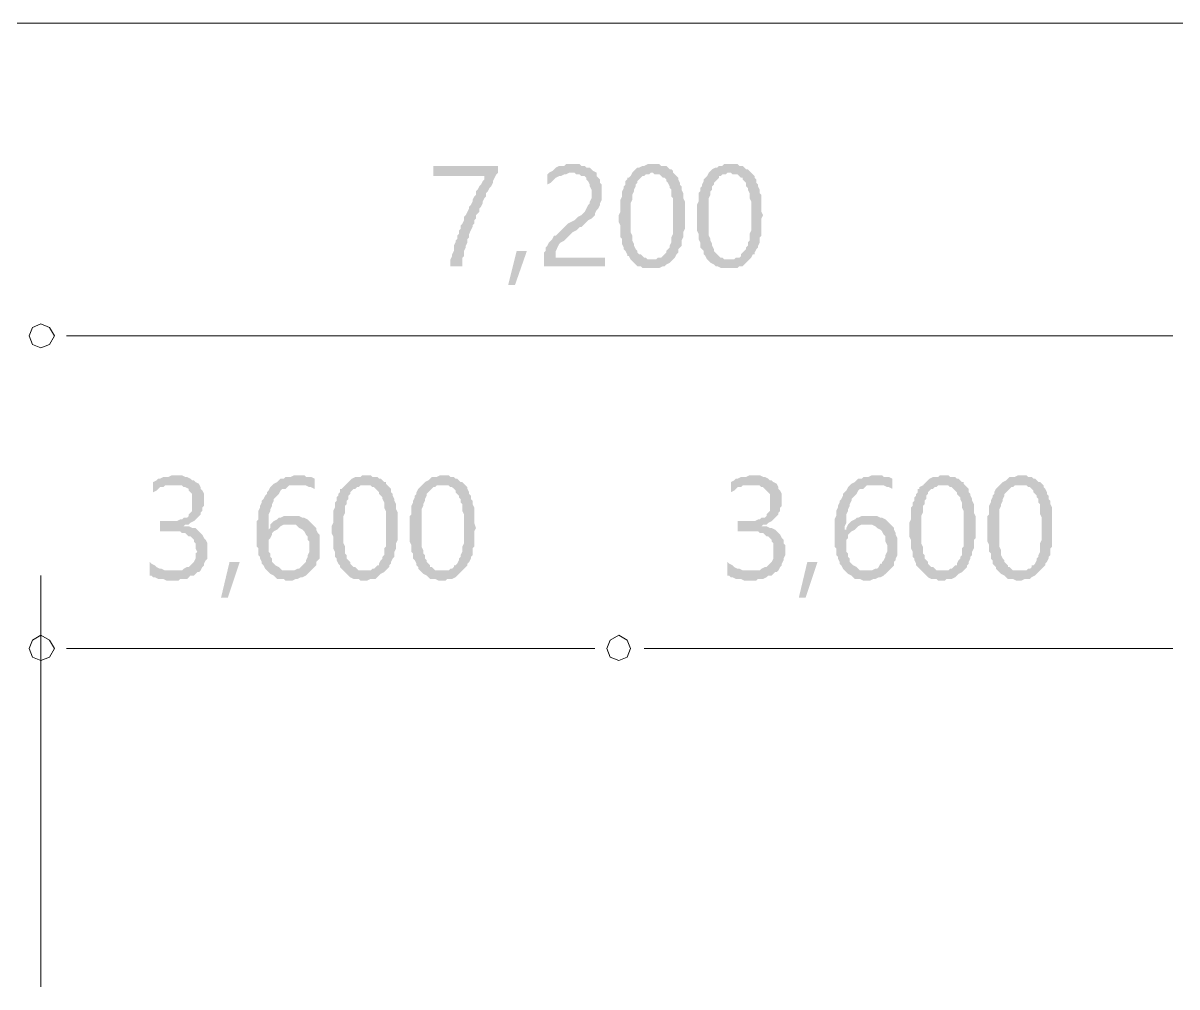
# Model space of a CAD drawing. Header units: millimetres. Extents: x -2246 to 101218, y 0 to 66109.
# Drawn here: x 25543 to 32735, y 54515 to 60521 of the extents above; entities that cross this region are included whole.
import ezdxf

# ---------------------------------------------------------------- set-up
doc = ezdxf.new("R2010")
doc.units = ezdxf.units.MM
doc.layers.add('PDF_솔리드 채우기', color=7, linetype='Continuous')
doc.layers.add('PDF_형상', color=7, linetype='Continuous')

msp = doc.modelspace()

# ---------------------------------------------------------------- hatches: boundary and pattern name
at = {"layer": 'PDF_솔리드 채우기', "transparency": 33554559}
for points in [[(28503.4, 59630.9), (28100.9, 59630.9), (28100.9, 59567.3), (28429.3, 59567.3), (28418.7, 59567.3), (28418.7, 59546.1), (28408.1, 59535.5), (28397.5, 59514.3), (28386.9, 59503.8), (28376.3, 59482.6), (28365.7, 59472), (28365.7, 59450.8), (28355.1, 59440.2), (28344.5, 59419), (28344.5, 59408.4), (28333.9, 59387.2), (28323.4, 59376.6), (28323.4, 59366.1), (28312.8, 59344.9), (28312.8, 59344.9), (28302.2, 59323.7), (28291.6, 59313.1), (28291.6, 59291.9), (28281, 59270.7), (28270.4, 59260.1), (28270.4, 59238.9), (28259.8, 59228.4), (28259.8, 59207.2), (28249.2, 59196.6), (28249.2, 59175.4), (28238.6, 59164.8), (28238.6, 59154.2), (28228, 59133), (28228, 59122.4), (28228, 59101.3), (28217.4, 59080.1), (28217.4, 59069.5), (28206.8, 59048.3), (28206.8, 59037.7), (28206.8, 59016.5), (28206.8, 59005.9), (28281, 59005.9), (28281, 59005.9), (28281, 59027.1), (28281, 59037.7), (28281, 59058.9), (28291.6, 59069.5), (28291.6, 59090.7), (28291.6, 59101.3), (28302.2, 59122.4), (28302.2, 59133), (28312.8, 59154.2), (28312.8, 59175.4), (28323.4, 59186), (28323.4, 59207.2), (28333.9, 59228.4), (28344.5, 59249.5), (28344.5, 59260.1), (28355.1, 59270.7), (28355.1, 59291.9), (28365.7, 59302.5), (28365.7, 59323.7), (28376.3, 59334.3), (28386.9, 59344.9), (28386.9, 59366.1), (28397.5, 59376.6), (28408.1, 59397.8), (28408.1, 59408.4), (28418.7, 59429.6), (28429.3, 59440.2), (28429.3, 59461.4), (28439.9, 59472), (28450.5, 59493.2), (28461.1, 59503.8), (28471.6, 59524.9), (28471.6, 59535.5), (28482.2, 59556.7), (28492.8, 59577.9), (28503.4, 59588.5)], [(28969.5, 59641.5), (28969.5, 59641.5), (28948.3, 59641.5), (28927.1, 59641.5), (28916.5, 59630.9), (28895.3, 59630.9), (28884.7, 59630.9), (28863.6, 59620.3), (28853, 59609.7), (28842.4, 59599.1), (28821.2, 59588.5), (28958.9, 59588.5), (28980.1, 59588.5), (28990.7, 59577.9), (29011.8, 59577.9), (29022.4, 59567.3), (29043.6, 59567.3), (29054.2, 59556.7), (29054.2, 59546.1), (29064.8, 59535.5), (29075.4, 59514.3), (29075.4, 59503.8), (29086, 59482.6), (29086, 59461.4), (29086, 59450.8), (29086, 59429.6), (29075.4, 59408.4), (29075.4, 59397.8), (29064.8, 59387.2), (29054.2, 59366.1), (29054.2, 59366.1), (29043.6, 59344.9), (29033, 59334.3), (29022.4, 59323.7), (29001.3, 59313.1), (28990.7, 59302.5), (28980.1, 59291.9), (28958.9, 59281.3), (28937.7, 59270.7), (28927.1, 59260.1), (28905.9, 59238.9), (28895.3, 59228.4), (28884.7, 59217.8), (28874.1, 59207.2), (28863.6, 59196.6), (28853, 59196.6), (28842.4, 59175.4), (28831.8, 59164.8), (28821.2, 59154.2), (28810.6, 59133), (28800, 59122.4), (28800, 59122.4), (28800, 59101.3), (28789.4, 59090.7), (28789.4, 59069.5), (28789.4, 59048.3), (28789.4, 59037.7), (28789.4, 59005.9), (29170.7, 59005.9), (29170.7, 59058.9), (28863.6, 59058.9), (28863.6, 59069.5), (28863.6, 59090.7), (28863.6, 59101.3), (28874.1, 59122.4), (28874.1, 59122.4), (28884.7, 59143.6), (28895.3, 59154.2), (28916.5, 59164.8), (28916.5, 59164.8), (28927.1, 59175.4), (28937.7, 59186), (28948.3, 59196.6), (28958.9, 59207.2), (28969.5, 59217.8), (28990.7, 59228.4), (29011.8, 59249.5), (29022.4, 59249.5), (29043.6, 59270.7), (29054.2, 59281.3), (29064.8, 59291.9), (29086, 59302.5), (29096.6, 59313.1), (29107.2, 59323.7), (29107.2, 59334.3), (29117.8, 59355.5), (29117.8, 59355.5), (29128.4, 59366.1), (29138.9, 59387.2), (29138.9, 59397.8), (29149.5, 59419), (29149.5, 59429.6), (29149.5, 59450.8), (29149.5, 59472), (29149.5, 59472), (29149.5, 59493.2), (29149.5, 59514.3), (29138.9, 59524.9), (29138.9, 59546.1), (29128.4, 59556.7), (29117.8, 59567.3), (29117.8, 59588.5), (29096.6, 59599.1), (29096.6, 59599.1), (29086, 59609.7), (29075.4, 59620.3), (29054.2, 59620.3), (29043.6, 59630.9), (29022.4, 59630.9), (29011.8, 59641.5), (28990.7, 59641.5)], [(29467.3, 59641.5), (29467.3, 59641.5), (29446.1, 59641.5), (29435.5, 59641.5), (29414.3, 59630.9), (29403.8, 59630.9), (29382.6, 59620.3), (29372, 59620.3), (29361.4, 59609.7), (29350.8, 59599.1), (29340.2, 59588.5), (29467.3, 59588.5), (29467.3, 59588.5), (29477.9, 59577.9), (29488.5, 59577.9), (29499.1, 59577.9), (29509.7, 59577.9), (29520.3, 59567.3), (29530.9, 59556.7), (29541.4, 59556.7), (29552, 59546.1), (29552, 59535.5), (29562.6, 59524.9), (29573.2, 59503.8), (29573.2, 59493.2), (29583.8, 59482.6), (29583.8, 59461.4), (29583.8, 59440.2), (29594.4, 59429.6), (29594.4, 59408.4), (29594.4, 59387.2), (29594.4, 59355.5), (29594.4, 59334.3), (29594.4, 59313.1), (29594.4, 59291.9), (29594.4, 59270.7), (29594.4, 59249.5), (29594.4, 59228.4), (29594.4, 59207.2), (29583.8, 59186), (29583.8, 59164.8), (29583.8, 59154.2), (29573.2, 59133), (29573.2, 59122.4), (29562.6, 59111.8), (29552, 59101.3), (29552, 59090.7), (29541.4, 59080.1), (29530.9, 59069.5), (29520.3, 59058.9), (29509.7, 59058.9), (29499.1, 59058.9), (29488.5, 59048.3), (29477.9, 59048.3), (29467.3, 59048.3), (29594.4, 59048.3), (29605, 59058.9), (29615.6, 59080.1), (29615.6, 59080.1), (29626.2, 59090.7), (29626.2, 59111.8), (29636.8, 59122.4), (29647.4, 59133), (29647.4, 59154.2), (29647.4, 59164.8), (29658, 59186), (29658, 59196.6), (29658, 59217.8), (29668.6, 59238.9), (29668.6, 59260.1), (29668.6, 59281.3), (29668.6, 59302.5), (29668.6, 59323.7), (29668.6, 59323.7), (29668.6, 59344.9), (29668.6, 59366.1), (29668.6, 59387.2), (29668.6, 59408.4), (29658, 59429.6), (29658, 59450.8), (29658, 59461.4), (29647.4, 59482.6), (29647.4, 59503.8), (29636.8, 59514.3), (29636.8, 59524.9), (29626.2, 59546.1), (29626.2, 59556.7), (29615.6, 59567.3), (29605, 59577.9), (29594.4, 59588.5), (29594.4, 59599.1), (29583.8, 59609.7), (29573.2, 59609.7), (29562.6, 59620.3), (29552, 59630.9), (29541.4, 59630.9), (29520.3, 59630.9), (29509.7, 59641.5), (29499.1, 59641.5), (29488.5, 59641.5)], [(29954.5, 59641.5), (29954.5, 59641.5), (29933.4, 59641.5), (29912.2, 59641.5), (29901.6, 59630.9), (29880.4, 59630.9), (29869.8, 59620.3), (29859.2, 59620.3), (29838, 59609.7), (29827.4, 59599.1), (29816.8, 59588.5), (29954.5, 59588.5), (29954.5, 59588.5), (29965.1, 59577.9), (29975.7, 59577.9), (29986.3, 59577.9), (29996.9, 59577.9), (30007.5, 59567.3), (30018.1, 59556.7), (30028.7, 59556.7), (30028.7, 59546.1), (30039.3, 59535.5), (30049.9, 59524.9), (30049.9, 59503.8), (30060.5, 59493.2), (30060.5, 59482.6), (30071.1, 59461.4), (30071.1, 59440.2), (30071.1, 59429.6), (30081.6, 59408.4), (30081.6, 59387.2), (30081.6, 59355.5), (30081.6, 59334.3), (30081.6, 59313.1), (30081.6, 59291.9), (30081.6, 59270.7), (30081.6, 59249.5), (30081.6, 59228.4), (30071.1, 59207.2), (30071.1, 59186), (30071.1, 59164.8), (30060.5, 59154.2), (30060.5, 59133), (30049.9, 59122.4), (30049.9, 59111.8), (30039.3, 59101.3), (30028.7, 59090.7), (30018.1, 59080.1), (30018.1, 59069.5), (30007.5, 59058.9), (29996.9, 59058.9), (29986.3, 59058.9), (29975.7, 59048.3), (29965.1, 59048.3), (29943.9, 59048.3), (30071.1, 59048.3), (30081.6, 59058.9), (30092.2, 59080.1), (30102.8, 59080.1), (30102.8, 59090.7), (30113.4, 59111.8), (30124, 59122.4), (30124, 59133), (30134.6, 59154.2), (30134.6, 59164.8), (30134.6, 59186), (30145.2, 59196.6), (30145.2, 59217.8), (30145.2, 59238.9), (30145.2, 59260.1), (30145.2, 59281.3), (30145.2, 59302.5), (30155.8, 59323.7), (30155.8, 59323.7), (30145.2, 59344.9), (30145.2, 59366.1), (30145.2, 59387.2), (30145.2, 59408.4), (30145.2, 59429.6), (30145.2, 59450.8), (30134.6, 59461.4), (30134.6, 59482.6), (30124, 59503.8), (30124, 59514.3), (30113.4, 59524.9), (30113.4, 59546.1), (30102.8, 59556.7), (30102.8, 59567.3), (30092.2, 59577.9), (30081.6, 59588.5), (30071.1, 59599.1), (30060.5, 59609.7), (30049.9, 59609.7), (30039.3, 59620.3), (30028.7, 59630.9), (30018.1, 59630.9), (30007.5, 59630.9), (29996.9, 59641.5), (29986.3, 59641.5), (29965.1, 59641.5)], [(28821.2, 59588.5), (28810.6, 59577.9), (28810.6, 59503.8), (28810.6, 59514.3), (28831.8, 59524.9), (28842.4, 59535.5), (28853, 59546.1), (28863.6, 59556.7), (28884.7, 59567.3), (28895.3, 59567.3), (28916.5, 59577.9), (28927.1, 59577.9), (28948.3, 59588.5), (28958.9, 59588.5)], [(29340.2, 59588.5), (29329.6, 59567.3), (29319, 59556.7), (29308.4, 59556.7), (29308.4, 59546.1), (29297.8, 59535.5), (29297.8, 59514.3), (29287.2, 59503.8), (29287.2, 59493.2), (29276.6, 59472), (29276.6, 59461.4), (29276.6, 59440.2), (29266.1, 59419), (29266.1, 59408.4), (29266.1, 59387.2), (29266.1, 59366.1), (29266.1, 59344.9), (29255.5, 59323.7), (29255.5, 59302.5), (29255.5, 59281.3), (29266.1, 59260.1), (29266.1, 59249.5), (29266.1, 59228.4), (29266.1, 59207.2), (29266.1, 59186), (29276.6, 59175.4), (29276.6, 59154.2), (29276.6, 59143.6), (29287.2, 59122.4), (29287.2, 59111.8), (29297.8, 59101.3), (29308.4, 59080.1), (29308.4, 59069.5), (29319, 59069.5), (29329.6, 59048.3), (29340.2, 59037.7), (29350.8, 59027.1), (29361.4, 59016.5), (29372, 59005.9), (29393.2, 59005.9), (29403.8, 58995.3), (29424.9, 58995.3), (29435.5, 58995.3), (29456.7, 58995.3), (29456.7, 58995.3), (29477.9, 58995.3), (29499.1, 58995.3), (29509.7, 58995.3), (29530.9, 59005.9), (29541.4, 59005.9), (29552, 59016.5), (29573.2, 59027.1), (29583.8, 59037.7), (29594.4, 59048.3), (29467.3, 59048.3), (29456.7, 59048.3), (29446.1, 59048.3), (29435.5, 59048.3), (29424.9, 59058.9), (29414.3, 59058.9), (29403.8, 59069.5), (29393.2, 59080.1), (29382.6, 59080.1), (29372, 59090.7), (29372, 59101.3), (29361.4, 59111.8), (29350.8, 59133), (29350.8, 59143.6), (29340.2, 59164.8), (29340.2, 59175.4), (29340.2, 59196.6), (29329.6, 59217.8), (29329.6, 59238.9), (29329.6, 59260.1), (29329.6, 59281.3), (29329.6, 59302.5), (29329.6, 59323.7), (29329.6, 59344.9), (29329.6, 59376.6), (29329.6, 59397.8), (29340.2, 59419), (29340.2, 59429.6), (29340.2, 59450.8), (29350.8, 59472), (29350.8, 59482.6), (29361.4, 59503.8), (29361.4, 59514.3), (29372, 59524.9), (29372, 59535.5), (29382.6, 59546.1), (29393.2, 59556.7), (29403.8, 59567.3), (29414.3, 59567.3), (29424.9, 59577.9), (29435.5, 59577.9), (29446.1, 59577.9), (29456.7, 59588.5), (29467.3, 59588.5)], [(29816.8, 59588.5), (29806.3, 59567.3), (29795.7, 59556.7), (29795.7, 59556.7), (29785.1, 59546.1), (29785.1, 59535.5), (29774.5, 59514.3), (29774.5, 59503.8), (29763.9, 59493.2), (29763.9, 59472), (29753.3, 59461.4), (29753.3, 59440.2), (29753.3, 59419), (29753.3, 59408.4), (29742.7, 59387.2), (29742.7, 59366.1), (29742.7, 59344.9), (29742.7, 59323.7), (29742.7, 59302.5), (29742.7, 59281.3), (29742.7, 59260.1), (29742.7, 59249.5), (29742.7, 59228.4), (29753.3, 59207.2), (29753.3, 59186), (29753.3, 59175.4), (29763.9, 59154.2), (29763.9, 59143.6), (29763.9, 59122.4), (29774.5, 59111.8), (29785.1, 59101.3), (29785.1, 59080.1), (29795.7, 59069.5), (29795.7, 59069.5), (29806.3, 59048.3), (29816.8, 59037.7), (29827.4, 59027.1), (29848.6, 59016.5), (29859.2, 59005.9), (29869.8, 59005.9), (29891, 58995.3), (29901.6, 58995.3), (29922.8, 58995.3), (29943.9, 58995.3), (29943.9, 58995.3), (29965.1, 58995.3), (29975.7, 58995.3), (29996.9, 58995.3), (30007.5, 59005.9), (30028.7, 59005.9), (30039.3, 59016.5), (30049.9, 59027.1), (30060.5, 59037.7), (30071.1, 59048.3), (29943.9, 59048.3), (29943.9, 59048.3), (29922.8, 59048.3), (29912.2, 59048.3), (29901.6, 59058.9), (29891, 59058.9), (29880.4, 59069.5), (29869.8, 59080.1), (29869.8, 59080.1), (29859.2, 59090.7), (29848.6, 59101.3), (29848.6, 59111.8), (29838, 59133), (29838, 59143.6), (29827.4, 59164.8), (29827.4, 59175.4), (29816.8, 59196.6), (29816.8, 59217.8), (29816.8, 59238.9), (29816.8, 59260.1), (29816.8, 59281.3), (29816.8, 59302.5), (29816.8, 59323.7), (29816.8, 59344.9), (29816.8, 59376.6), (29816.8, 59397.8), (29816.8, 59419), (29816.8, 59429.6), (29827.4, 59450.8), (29827.4, 59472), (29838, 59482.6), (29838, 59503.8), (29848.6, 59514.3), (29848.6, 59524.9), (29859.2, 59535.5), (29869.8, 59546.1), (29880.4, 59556.7), (29880.4, 59567.3), (29891, 59567.3), (29901.6, 59577.9), (29912.2, 59577.9), (29922.8, 59577.9), (29933.4, 59588.5), (29954.5, 59588.5)], [(26501.5, 57703.1), (26490.9, 57703.1), (26469.7, 57703.1), (26448.5, 57692.5), (26438, 57692.5), (26416.8, 57692.5), (26395.6, 57681.9), (26385, 57681.9), (26374.4, 57671.3), (26353.2, 57660.7), (26353.2, 57597.2), (26374.4, 57607.8), (26385, 57618.4), (26395.6, 57628.9), (26416.8, 57628.9), (26427.4, 57639.5), (26448.5, 57639.5), (26469.7, 57639.5), (26480.3, 57639.5), (26639.2, 57650.1), (26618, 57660.7), (26607.4, 57671.3), (26596.8, 57671.3), (26586.2, 57681.9), (26565.1, 57692.5), (26554.5, 57692.5), (26533.3, 57703.1), (26512.1, 57703.1)], [(27253.6, 57703.1), (27243, 57703.1), (27232.4, 57703.1), (27211.2, 57692.5), (27200.6, 57692.5), (27179.4, 57692.5), (27168.8, 57681.9), (27147.6, 57681.9), (27137, 57671.3), (27126.4, 57660.7), (27105.3, 57650.1), (27253.6, 57639.5), (27253.6, 57639.5), (27274.7, 57639.5), (27295.9, 57639.5), (27306.5, 57639.5), (27327.7, 57628.9), (27338.3, 57628.9), (27359.5, 57618.4), (27359.5, 57681.9), (27359.5, 57681.9), (27338.3, 57692.5), (27327.7, 57692.5), (27306.5, 57692.5), (27295.9, 57703.1), (27274.7, 57703.1)], [(27677.2, 57703.1), (27677.2, 57703.1), (27656.1, 57703.1), (27645.5, 57692.5), (27624.3, 57692.5), (27613.7, 57692.5), (27592.5, 57681.9), (27581.9, 57671.3), (27571.3, 57660.7), (27560.7, 57650.1), (27550.1, 57639.5), (27677.2, 57639.5), (27677.2, 57639.5), (27687.8, 57639.5), (27698.4, 57639.5), (27709, 57639.5), (27719.6, 57628.9), (27730.2, 57628.9), (27740.8, 57618.4), (27751.4, 57607.8), (27762, 57597.2), (27762, 57586.6), (27772.6, 57576), (27783.2, 57565.4), (27783.2, 57554.8), (27793.7, 57533.6), (27793.7, 57523), (27793.7, 57501.8), (27804.3, 57480.7), (27804.3, 57459.5), (27804.3, 57438.3), (27804.3, 57417.1), (27804.3, 57395.9), (27804.3, 57374.7), (27804.3, 57353.6), (27804.3, 57332.4), (27804.3, 57300.6), (27804.3, 57279.4), (27804.3, 57258.2), (27793.7, 57247.6), (27793.7, 57226.4), (27793.7, 57205.3), (27783.2, 57194.7), (27783.2, 57184.1), (27772.6, 57173.5), (27762, 57152.3), (27762, 57141.7), (27751.4, 57141.7), (27740.8, 57131.1), (27730.2, 57120.5), (27719.6, 57120.5), (27709, 57109.9), (27698.4, 57109.9), (27687.8, 57109.9), (27677.2, 57109.9), (27804.3, 57109.9), (27814.9, 57120.5), (27825.5, 57131.1), (27825.5, 57141.7), (27836.1, 57152.3), (27836.1, 57162.9), (27846.7, 57184.1), (27857.3, 57194.7), (27857.3, 57205.3), (27857.3, 57226.4), (27867.9, 57247.6), (27867.9, 57258.2), (27867.9, 57279.4), (27878.5, 57300.6), (27878.5, 57311.2), (27878.5, 57332.4), (27878.5, 57353.6), (27878.5, 57374.7), (27878.5, 57374.7), (27878.5, 57406.5), (27878.5, 57427.7), (27878.5, 57448.9), (27878.5, 57470.1), (27867.9, 57491.2), (27867.9, 57501.8), (27867.9, 57523), (27857.3, 57544.2), (27857.3, 57554.8), (27846.7, 57576), (27846.7, 57586.6), (27836.1, 57597.2), (27836.1, 57618.4), (27825.5, 57628.9), (27814.9, 57639.5), (27804.3, 57650.1), (27804.3, 57660.7), (27793.7, 57660.7), (27783.2, 57671.3), (27772.6, 57681.9), (27762, 57681.9), (27751.4, 57692.5), (27730.2, 57692.5), (27719.6, 57692.5), (27709, 57703.1), (27698.4, 57703.1)], [(28164.5, 57703.1), (28164.5, 57703.1), (28143.3, 57703.1), (28122.1, 57692.5), (28111.5, 57692.5), (28090.3, 57692.5), (28079.7, 57681.9), (28069.1, 57671.3), (28048, 57660.7), (28037.4, 57650.1), (28026.8, 57639.5), (28164.5, 57639.5), (28164.5, 57639.5), (28175.1, 57639.5), (28185.7, 57639.5), (28196.2, 57639.5), (28206.8, 57628.9), (28217.4, 57628.9), (28228, 57618.4), (28238.6, 57607.8), (28238.6, 57597.2), (28249.2, 57586.6), (28259.8, 57576), (28259.8, 57565.4), (28270.4, 57554.8), (28270.4, 57533.6), (28281, 57523), (28281, 57501.8), (28281, 57480.7), (28291.6, 57459.5), (28291.6, 57438.3), (28291.6, 57417.1), (28291.6, 57395.9), (28291.6, 57374.7), (28291.6, 57353.6), (28291.6, 57332.4), (28291.6, 57300.6), (28291.6, 57279.4), (28281, 57258.2), (28281, 57247.6), (28281, 57226.4), (28270.4, 57205.3), (28270.4, 57194.7), (28259.8, 57184.1), (28259.8, 57173.5), (28249.2, 57152.3), (28238.6, 57141.7), (28228, 57141.7), (28228, 57131.1), (28217.4, 57120.5), (28206.8, 57120.5), (28196.2, 57109.9), (28185.7, 57109.9), (28175.1, 57109.9), (28153.9, 57109.9), (28281, 57109.9), (28291.6, 57120.5), (28302.2, 57131.1), (28312.8, 57141.7), (28312.8, 57152.3), (28323.4, 57162.9), (28333.9, 57184.1), (28333.9, 57194.7), (28344.5, 57205.3), (28344.5, 57226.4), (28344.5, 57247.6), (28355.1, 57258.2), (28355.1, 57279.4), (28355.1, 57300.6), (28355.1, 57311.2), (28355.1, 57332.4), (28355.1, 57353.6), (28365.7, 57374.7), (28365.7, 57374.7), (28355.1, 57406.5), (28355.1, 57427.7), (28355.1, 57448.9), (28355.1, 57470.1), (28355.1, 57491.2), (28355.1, 57501.8), (28344.5, 57523), (28344.5, 57544.2), (28333.9, 57554.8), (28333.9, 57576), (28323.4, 57586.6), (28323.4, 57597.2), (28312.8, 57618.4), (28312.8, 57628.9), (28302.2, 57639.5), (28291.6, 57650.1), (28281, 57660.7), (28270.4, 57660.7), (28259.8, 57671.3), (28249.2, 57681.9), (28238.6, 57681.9), (28228, 57692.5), (28217.4, 57692.5), (28206.8, 57692.5), (28196.2, 57703.1), (28175.1, 57703.1)], [(30102.8, 57703.1), (30092.2, 57703.1), (30071.1, 57703.1), (30049.9, 57692.5), (30028.7, 57692.5), (30018.1, 57692.5), (29996.9, 57681.9), (29986.3, 57681.9), (29975.7, 57671.3), (29954.5, 57660.7), (29954.5, 57597.2), (29975.7, 57607.8), (29986.3, 57618.4), (29996.9, 57628.9), (30018.1, 57628.9), (30028.7, 57639.5), (30049.9, 57639.5), (30060.5, 57639.5), (30081.6, 57639.5), (30240.5, 57650.1), (30219.3, 57660.7), (30208.8, 57671.3), (30198.2, 57671.3), (30187.6, 57681.9), (30166.4, 57692.5), (30155.8, 57692.5), (30134.6, 57703.1), (30113.4, 57703.1)], [(30854.9, 57703.1), (30844.3, 57703.1), (30833.7, 57703.1), (30812.5, 57692.5), (30791.3, 57692.5), (30780.7, 57692.5), (30770.1, 57681.9), (30749, 57681.9), (30738.4, 57671.3), (30727.8, 57660.7), (30706.6, 57650.1), (30854.9, 57639.5), (30854.9, 57639.5), (30876.1, 57639.5), (30897.2, 57639.5), (30907.8, 57639.5), (30929, 57628.9), (30939.6, 57628.9), (30960.8, 57618.4), (30960.8, 57681.9), (30960.8, 57681.9), (30939.6, 57692.5), (30929, 57692.5), (30907.8, 57692.5), (30897.2, 57703.1), (30876.1, 57703.1)], [(31278.6, 57703.1), (31278.6, 57703.1), (31257.4, 57703.1), (31246.8, 57692.5), (31225.6, 57692.5), (31215, 57692.5), (31193.8, 57681.9), (31183.2, 57671.3), (31172.6, 57660.7), (31162, 57650.1), (31151.5, 57639.5), (31278.6, 57639.5), (31278.6, 57639.5), (31289.2, 57639.5), (31299.7, 57639.5), (31310.3, 57639.5), (31320.9, 57628.9), (31331.5, 57628.9), (31342.1, 57618.4), (31352.7, 57607.8), (31363.3, 57597.2), (31363.3, 57586.6), (31373.9, 57576), (31384.5, 57565.4), (31384.5, 57554.8), (31395.1, 57533.6), (31395.1, 57523), (31395.1, 57501.8), (31405.7, 57480.7), (31405.7, 57459.5), (31405.7, 57438.3), (31405.7, 57417.1), (31405.7, 57395.9), (31405.7, 57374.7), (31405.7, 57353.6), (31405.7, 57332.4), (31405.7, 57300.6), (31405.7, 57279.4), (31405.7, 57258.2), (31395.1, 57247.6), (31395.1, 57226.4), (31395.1, 57205.3), (31384.5, 57194.7), (31384.5, 57184.1), (31373.9, 57173.5), (31363.3, 57152.3), (31363.3, 57141.7), (31352.7, 57141.7), (31342.1, 57131.1), (31331.5, 57120.5), (31320.9, 57120.5), (31310.3, 57109.9), (31299.7, 57109.9), (31289.2, 57109.9), (31278.6, 57109.9), (31405.7, 57109.9), (31416.3, 57120.5), (31426.8, 57131.1), (31426.8, 57141.7), (31437.4, 57152.3), (31437.4, 57162.9), (31448, 57184.1), (31448, 57194.7), (31458.6, 57205.3), (31458.6, 57226.4), (31469.2, 57247.6), (31469.2, 57258.2), (31469.2, 57279.4), (31469.2, 57300.6), (31479.8, 57311.2), (31479.8, 57332.4), (31479.8, 57353.6), (31479.8, 57374.7), (31479.8, 57374.7), (31479.8, 57406.5), (31479.8, 57427.7), (31479.8, 57448.9), (31469.2, 57470.1), (31469.2, 57491.2), (31469.2, 57501.8), (31469.2, 57523), (31458.6, 57544.2), (31458.6, 57554.8), (31448, 57576), (31448, 57586.6), (31437.4, 57597.2), (31437.4, 57618.4), (31426.8, 57628.9), (31416.3, 57639.5), (31405.7, 57650.1), (31405.7, 57660.7), (31395.1, 57660.7), (31384.5, 57671.3), (31373.9, 57681.9), (31363.3, 57681.9), (31352.7, 57692.5), (31331.5, 57692.5), (31320.9, 57692.5), (31310.3, 57703.1), (31299.7, 57703.1)], [(31765.8, 57703.1), (31765.8, 57703.1), (31744.6, 57703.1), (31723.4, 57692.5), (31712.8, 57692.5), (31691.7, 57692.5), (31681.1, 57681.9), (31670.5, 57671.3), (31649.3, 57660.7), (31638.7, 57650.1), (31628.1, 57639.5), (31765.8, 57639.5), (31765.8, 57639.5), (31776.4, 57639.5), (31787, 57639.5), (31797.6, 57639.5), (31808.2, 57628.9), (31818.8, 57628.9), (31829.4, 57618.4), (31839.9, 57607.8), (31839.9, 57597.2), (31850.5, 57586.6), (31861.1, 57576), (31861.1, 57565.4), (31871.7, 57554.8), (31871.7, 57533.6), (31882.3, 57523), (31882.3, 57501.8), (31882.3, 57480.7), (31882.3, 57459.5), (31892.9, 57438.3), (31892.9, 57417.1), (31892.9, 57395.9), (31892.9, 57374.7), (31892.9, 57353.6), (31892.9, 57332.4), (31892.9, 57300.6), (31882.3, 57279.4), (31882.3, 57258.2), (31882.3, 57247.6), (31882.3, 57226.4), (31871.7, 57205.3), (31871.7, 57194.7), (31861.1, 57184.1), (31861.1, 57173.5), (31850.5, 57152.3), (31839.9, 57141.7), (31829.4, 57141.7), (31829.4, 57131.1), (31818.8, 57120.5), (31808.2, 57120.5), (31797.6, 57109.9), (31787, 57109.9), (31765.8, 57109.9), (31755.2, 57109.9), (31882.3, 57109.9), (31892.9, 57120.5), (31903.5, 57131.1), (31914.1, 57141.7), (31914.1, 57152.3), (31924.7, 57162.9), (31935.3, 57184.1), (31935.3, 57194.7), (31945.9, 57205.3), (31945.9, 57226.4), (31945.9, 57247.6), (31956.5, 57258.2), (31956.5, 57279.4), (31956.5, 57300.6), (31956.5, 57311.2), (31956.5, 57332.4), (31956.5, 57353.6), (31956.5, 57374.7), (31956.5, 57374.7), (31956.5, 57406.5), (31956.5, 57427.7), (31956.5, 57448.9), (31956.5, 57470.1), (31956.5, 57491.2), (31956.5, 57501.8), (31945.9, 57523), (31945.9, 57544.2), (31935.3, 57554.8), (31935.3, 57576), (31924.7, 57586.6), (31924.7, 57597.2), (31914.1, 57618.4), (31903.5, 57628.9), (31903.5, 57639.5), (31892.9, 57650.1), (31882.3, 57660.7), (31871.7, 57660.7), (31861.1, 57671.3), (31850.5, 57681.9), (31839.9, 57681.9), (31829.4, 57692.5), (31818.8, 57692.5), (31808.2, 57692.5), (31797.6, 57703.1), (31776.4, 57703.1)], [(26639.2, 57650.1), (26480.3, 57639.5), (26501.5, 57639.5), (26512.1, 57639.5), (26533.3, 57639.5), (26543.9, 57628.9), (26554.5, 57628.9), (26575.7, 57618.4), (26575.7, 57607.8), (26586.2, 57597.2), (26596.8, 57586.6), (26596.8, 57565.4), (26596.8, 57554.8), (26596.8, 57533.6), (26596.8, 57533.6), (26596.8, 57512.4), (26596.8, 57501.8), (26596.8, 57480.7), (26586.2, 57470.1), (26575.7, 57459.5), (26575.7, 57448.9), (26565.1, 57438.3), (26543.9, 57438.3), (26533.3, 57427.7), (26522.7, 57427.7), (26501.5, 57417.1), (26480.3, 57417.1), (26469.7, 57417.1), (26448.5, 57417.1), (26395.6, 57417.1), (26395.6, 57353.6), (26448.5, 57353.6), (26459.1, 57353.6), (26480.3, 57353.6), (26501.5, 57353.6), (26522.7, 57353.6), (26533.3, 57343), (26554.5, 57343), (26565.1, 57332.4), (26575.7, 57321.8), (26586.2, 57321.8), (26596.8, 57311.2), (26607.4, 57300.6), (26607.4, 57290), (26618, 57279.4), (26618, 57258.2), (26618, 57247.6), (26628.6, 57226.4), (26628.6, 57226.4), (26618, 57215.9), (26618, 57194.7), (26618, 57184.1), (26607.4, 57162.9), (26596.8, 57152.3), (26586.2, 57141.7), (26575.7, 57131.1), (26565.1, 57131.1), (26543.9, 57120.5), (26533.3, 57109.9), (26512.1, 57109.9), (26501.5, 57109.9), (26480.3, 57109.9), (26639.2, 57099.3), (26649.8, 57109.9), (26660.4, 57131.1), (26671, 57141.7), (26671, 57152.3), (26681.6, 57173.5), (26692.2, 57184.1), (26692.2, 57205.3), (26692.2, 57215.9), (26692.2, 57237), (26692.2, 57247.6), (26692.2, 57268.8), (26692.2, 57279.4), (26681.6, 57300.6), (26671, 57311.2), (26660.4, 57332.4), (26649.8, 57343), (26649.8, 57343), (26639.2, 57353.6), (26628.6, 57364.1), (26618, 57374.7), (26596.8, 57374.7), (26575.7, 57385.3), (26565.1, 57385.3), (26543.9, 57385.3), (26543.9, 57385.3), (26554.5, 57395.9), (26575.7, 57395.9), (26586.2, 57406.5), (26607.4, 57417.1), (26618, 57427.7), (26628.6, 57438.3), (26639.2, 57448.9), (26649.8, 57459.5), (26649.8, 57470.1), (26660.4, 57480.7), (26660.4, 57501.8), (26671, 57512.4), (26671, 57533.6), (26671, 57554.8), (26671, 57554.8), (26671, 57576), (26671, 57586.6), (26660.4, 57607.8), (26649.8, 57618.4), (26649.8, 57628.9)], [(27105.3, 57650.1), (27094.7, 57639.5), (27084.1, 57628.9), (27073.5, 57607.8), (27062.9, 57597.2), (27062.9, 57586.6), (27052.3, 57576), (27041.7, 57554.8), (27031.1, 57544.2), (27031.1, 57533.6), (27020.5, 57512.4), (27020.5, 57501.8), (27009.9, 57480.7), (27009.9, 57470.1), (27009.9, 57448.9), (27009.9, 57427.7), (26999.3, 57417.1), (26999.3, 57395.9), (26999.3, 57374.7), (26999.3, 57353.6), (26999.3, 57332.4), (26999.3, 57321.8), (26999.3, 57300.6), (26999.3, 57279.4), (26999.3, 57258.2), (27009.9, 57247.6), (27009.9, 57226.4), (27009.9, 57205.3), (27020.5, 57194.7), (27020.5, 57184.1), (27031.1, 57162.9), (27031.1, 57152.3), (27041.7, 57141.7), (27052.3, 57120.5), (27052.3, 57120.5), (27062.9, 57109.9), (27200.6, 57109.9), (27190, 57109.9), (27179.4, 57109.9), (27158.2, 57109.9), (27147.6, 57120.5), (27137, 57131.1), (27115.9, 57141.7), (27105.3, 57152.3), (27105.3, 57152.3), (27094.7, 57162.9), (27094.7, 57184.1), (27084.1, 57194.7), (27084.1, 57215.9), (27073.5, 57226.4), (27073.5, 57247.6), (27073.5, 57268.8), (27073.5, 57279.4), (27073.5, 57300.6), (27084.1, 57311.2), (27094.7, 57332.4), (27094.7, 57343), (27105.3, 57353.6), (27073.5, 57364.1), (27073.5, 57364.1), (27073.5, 57385.3), (27073.5, 57406.5), (27073.5, 57427.7), (27073.5, 57448.9), (27073.5, 57459.5), (27084.1, 57480.7), (27084.1, 57491.2), (27094.7, 57512.4), (27094.7, 57523), (27105.3, 57544.2), (27105.3, 57554.8), (27115.9, 57565.4), (27126.4, 57576), (27137, 57586.6), (27147.6, 57607.8), (27158.2, 57618.4), (27179.4, 57618.4), (27190, 57628.9), (27200.6, 57639.5), (27221.8, 57639.5), (27232.4, 57639.5), (27253.6, 57639.5)], [(27550.1, 57639.5), (27539.5, 57628.9), (27528.9, 57618.4), (27518.4, 57618.4), (27518.4, 57597.2), (27507.8, 57586.6), (27507.8, 57576), (27497.2, 57565.4), (27497.2, 57544.2), (27486.6, 57533.6), (27486.6, 57512.4), (27486.6, 57501.8), (27476, 57480.7), (27476, 57459.5), (27476, 57448.9), (27476, 57427.7), (27476, 57406.5), (27465.4, 57385.3), (27465.4, 57364.1), (27465.4, 57343), (27476, 57321.8), (27476, 57300.6), (27476, 57290), (27476, 57268.8), (27476, 57247.6), (27486.6, 57226.4), (27486.6, 57215.9), (27486.6, 57194.7), (27497.2, 57184.1), (27497.2, 57173.5), (27507.8, 57152.3), (27518.4, 57141.7), (27518.4, 57131.1), (27528.9, 57120.5), (27539.5, 57109.9), (27550.1, 57099.3), (27560.7, 57088.7), (27571.3, 57078.2), (27581.9, 57067.6), (27603.1, 57057), (27613.7, 57057), (27634.9, 57057), (27645.5, 57046.4), (27666.6, 57046.4), (27666.6, 57046.4), (27687.8, 57046.4), (27709, 57057), (27719.6, 57057), (27740.8, 57057), (27751.4, 57067.6), (27762, 57078.2), (27772.6, 57088.7), (27793.7, 57099.3), (27804.3, 57109.9), (27677.2, 57109.9), (27666.6, 57109.9), (27656.1, 57109.9), (27645.5, 57109.9), (27634.9, 57109.9), (27624.3, 57120.5), (27613.7, 57131.1), (27603.1, 57131.1), (27592.5, 57141.7), (27581.9, 57152.3), (27581.9, 57162.9), (27571.3, 57173.5), (27560.7, 57184.1), (27560.7, 57205.3), (27550.1, 57215.9), (27550.1, 57237), (27550.1, 57258.2), (27539.5, 57279.4), (27539.5, 57300.6), (27539.5, 57321.8), (27539.5, 57343), (27539.5, 57364.1), (27539.5, 57385.3), (27539.5, 57406.5), (27539.5, 57427.7), (27539.5, 57448.9), (27550.1, 57470.1), (27550.1, 57491.2), (27550.1, 57512.4), (27560.7, 57523), (27560.7, 57544.2), (27571.3, 57554.8), (27571.3, 57576), (27581.9, 57586.6), (27581.9, 57597.2), (27592.5, 57607.8), (27603.1, 57618.4), (27613.7, 57618.4), (27624.3, 57628.9), (27634.9, 57628.9), (27645.5, 57639.5), (27656.1, 57639.5), (27666.6, 57639.5), (27677.2, 57639.5)], [(28026.8, 57639.5), (28016.2, 57628.9), (28005.6, 57618.4), (28005.6, 57618.4), (27995, 57597.2), (27995, 57586.6), (27984.4, 57576), (27984.4, 57565.4), (27973.8, 57544.2), (27973.8, 57533.6), (27963.2, 57512.4), (27963.2, 57501.8), (27963.2, 57480.7), (27963.2, 57459.5), (27952.6, 57448.9), (27952.6, 57427.7), (27952.6, 57406.5), (27952.6, 57385.3), (27952.6, 57364.1), (27952.6, 57343), (27952.6, 57321.8), (27952.6, 57300.6), (27952.6, 57290), (27963.2, 57268.8), (27963.2, 57247.6), (27963.2, 57226.4), (27973.8, 57215.9), (27973.8, 57194.7), (27973.8, 57184.1), (27984.4, 57173.5), (27995, 57152.3), (27995, 57141.7), (28005.6, 57131.1), (28005.6, 57120.5), (28016.2, 57109.9), (28026.8, 57099.3), (28037.4, 57088.7), (28058.6, 57078.2), (28069.1, 57067.6), (28079.7, 57057), (28100.9, 57057), (28111.5, 57057), (28132.7, 57046.4), (28153.9, 57046.4), (28153.9, 57046.4), (28175.1, 57046.4), (28185.7, 57057), (28206.8, 57057), (28217.4, 57057), (28238.6, 57067.6), (28249.2, 57078.2), (28259.8, 57088.7), (28270.4, 57099.3), (28281, 57109.9), (28153.9, 57109.9), (28153.9, 57109.9), (28132.7, 57109.9), (28122.1, 57109.9), (28111.5, 57109.9), (28100.9, 57120.5), (28090.3, 57131.1), (28079.7, 57131.1), (28079.7, 57141.7), (28069.1, 57152.3), (28058.6, 57162.9), (28058.6, 57173.5), (28048, 57184.1), (28048, 57205.3), (28037.4, 57215.9), (28037.4, 57237), (28026.8, 57258.2), (28026.8, 57279.4), (28026.8, 57300.6), (28026.8, 57321.8), (28026.8, 57343), (28026.8, 57364.1), (28026.8, 57385.3), (28026.8, 57406.5), (28026.8, 57427.7), (28026.8, 57448.9), (28026.8, 57470.1), (28026.8, 57491.2), (28037.4, 57512.4), (28037.4, 57523), (28048, 57544.2), (28048, 57554.8), (28058.6, 57576), (28058.6, 57586.6), (28069.1, 57597.2), (28079.7, 57607.8), (28090.3, 57618.4), (28090.3, 57618.4), (28100.9, 57628.9), (28111.5, 57628.9), (28122.1, 57639.5), (28132.7, 57639.5), (28143.3, 57639.5), (28164.5, 57639.5)], [(30240.5, 57650.1), (30081.6, 57639.5), (30102.8, 57639.5), (30113.4, 57639.5), (30134.6, 57639.5), (30145.2, 57628.9), (30155.8, 57628.9), (30166.4, 57618.4), (30177, 57607.8), (30187.6, 57597.2), (30198.2, 57586.6), (30198.2, 57565.4), (30198.2, 57554.8), (30198.2, 57533.6), (30198.2, 57533.6), (30198.2, 57512.4), (30198.2, 57501.8), (30198.2, 57480.7), (30187.6, 57470.1), (30177, 57459.5), (30177, 57448.9), (30166.4, 57438.3), (30145.2, 57438.3), (30134.6, 57427.7), (30124, 57427.7), (30102.8, 57417.1), (30081.6, 57417.1), (30060.5, 57417.1), (30039.3, 57417.1), (29996.9, 57417.1), (29996.9, 57353.6), (30049.9, 57353.6), (30060.5, 57353.6), (30081.6, 57353.6), (30102.8, 57353.6), (30124, 57353.6), (30134.6, 57343), (30155.8, 57343), (30166.4, 57332.4), (30177, 57321.8), (30187.6, 57321.8), (30198.2, 57311.2), (30208.8, 57300.6), (30208.8, 57290), (30219.3, 57279.4), (30219.3, 57258.2), (30219.3, 57247.6), (30219.3, 57226.4), (30219.3, 57226.4), (30219.3, 57215.9), (30219.3, 57194.7), (30219.3, 57184.1), (30208.8, 57162.9), (30198.2, 57152.3), (30187.6, 57141.7), (30177, 57131.1), (30166.4, 57131.1), (30145.2, 57120.5), (30134.6, 57109.9), (30113.4, 57109.9), (30092.2, 57109.9), (30081.6, 57109.9), (30240.5, 57099.3), (30251.1, 57109.9), (30261.7, 57131.1), (30272.3, 57141.7), (30272.3, 57152.3), (30282.9, 57173.5), (30282.9, 57184.1), (30293.5, 57205.3), (30293.5, 57215.9), (30293.5, 57237), (30293.5, 57247.6), (30293.5, 57268.8), (30282.9, 57279.4), (30282.9, 57300.6), (30272.3, 57311.2), (30261.7, 57332.4), (30251.1, 57343), (30251.1, 57343), (30240.5, 57353.6), (30229.9, 57364.1), (30208.8, 57374.7), (30198.2, 57374.7), (30177, 57385.3), (30166.4, 57385.3), (30145.2, 57385.3), (30145.2, 57385.3), (30155.8, 57395.9), (30177, 57395.9), (30187.6, 57406.5), (30208.8, 57417.1), (30219.3, 57427.7), (30229.9, 57438.3), (30240.5, 57448.9), (30251.1, 57459.5), (30251.1, 57470.1), (30261.7, 57480.7), (30261.7, 57501.8), (30272.3, 57512.4), (30272.3, 57533.6), (30272.3, 57554.8), (30272.3, 57554.8), (30272.3, 57576), (30272.3, 57586.6), (30261.7, 57607.8), (30251.1, 57618.4), (30251.1, 57628.9)], [(30706.6, 57650.1), (30696, 57639.5), (30685.4, 57628.9), (30674.8, 57607.8), (30664.2, 57597.2), (30653.6, 57586.6), (30653.6, 57576), (30643, 57554.8), (30632.4, 57544.2), (30632.4, 57533.6), (30621.8, 57512.4), (30621.8, 57501.8), (30611.3, 57480.7), (30611.3, 57470.1), (30611.3, 57448.9), (30600.7, 57427.7), (30600.7, 57417.1), (30600.7, 57395.9), (30600.7, 57374.7), (30600.7, 57353.6), (30600.7, 57332.4), (30600.7, 57321.8), (30600.7, 57300.6), (30600.7, 57279.4), (30600.7, 57258.2), (30611.3, 57247.6), (30611.3, 57226.4), (30611.3, 57205.3), (30621.8, 57194.7), (30621.8, 57184.1), (30632.4, 57162.9), (30632.4, 57152.3), (30643, 57141.7), (30653.6, 57120.5), (30653.6, 57120.5), (30664.2, 57109.9), (30801.9, 57109.9), (30791.3, 57109.9), (30780.7, 57109.9), (30759.5, 57109.9), (30749, 57120.5), (30738.4, 57131.1), (30717.2, 57141.7), (30706.6, 57152.3), (30706.6, 57152.3), (30696, 57162.9), (30696, 57184.1), (30685.4, 57194.7), (30685.4, 57215.9), (30674.8, 57226.4), (30674.8, 57247.6), (30674.8, 57268.8), (30674.8, 57279.4), (30674.8, 57300.6), (30685.4, 57311.2), (30685.4, 57332.4), (30696, 57343), (30706.6, 57353.6), (30664.2, 57364.1), (30664.2, 57364.1), (30664.2, 57385.3), (30674.8, 57406.5), (30674.8, 57427.7), (30674.8, 57448.9), (30674.8, 57459.5), (30685.4, 57480.7), (30685.4, 57491.2), (30696, 57512.4), (30696, 57523), (30706.6, 57544.2), (30706.6, 57554.8), (30717.2, 57565.4), (30727.8, 57576), (30738.4, 57586.6), (30749, 57607.8), (30759.5, 57618.4), (30780.7, 57618.4), (30791.3, 57628.9), (30801.9, 57639.5), (30823.1, 57639.5), (30833.7, 57639.5), (30854.9, 57639.5)], [(31151.5, 57639.5), (31130.3, 57628.9), (31130.3, 57618.4), (31119.7, 57618.4), (31119.7, 57597.2), (31109.1, 57586.6), (31109.1, 57576), (31098.5, 57565.4), (31098.5, 57544.2), (31087.9, 57533.6), (31087.9, 57512.4), (31077.3, 57501.8), (31077.3, 57480.7), (31077.3, 57459.5), (31077.3, 57448.9), (31077.3, 57427.7), (31066.7, 57406.5), (31066.7, 57385.3), (31066.7, 57364.1), (31066.7, 57343), (31066.7, 57321.8), (31077.3, 57300.6), (31077.3, 57290), (31077.3, 57268.8), (31077.3, 57247.6), (31087.9, 57226.4), (31087.9, 57215.9), (31087.9, 57194.7), (31098.5, 57184.1), (31098.5, 57173.5), (31109.1, 57152.3), (31109.1, 57141.7), (31119.7, 57131.1), (31130.3, 57120.5), (31140.9, 57109.9), (31151.5, 57099.3), (31162, 57088.7), (31172.6, 57078.2), (31183.2, 57067.6), (31204.4, 57057), (31215, 57057), (31236.2, 57057), (31246.8, 57046.4), (31268, 57046.4), (31268, 57046.4), (31289.2, 57046.4), (31299.7, 57057), (31320.9, 57057), (31331.5, 57057), (31352.7, 57067.6), (31363.3, 57078.2), (31373.9, 57088.7), (31395.1, 57099.3), (31405.7, 57109.9), (31278.6, 57109.9), (31268, 57109.9), (31257.4, 57109.9), (31246.8, 57109.9), (31236.2, 57109.9), (31225.6, 57120.5), (31215, 57131.1), (31204.4, 57131.1), (31193.8, 57141.7), (31183.2, 57152.3), (31183.2, 57162.9), (31172.6, 57173.5), (31162, 57184.1), (31162, 57205.3), (31151.5, 57215.9), (31151.5, 57237), (31151.5, 57258.2), (31140.9, 57279.4), (31140.9, 57300.6), (31140.9, 57321.8), (31140.9, 57343), (31140.9, 57364.1), (31140.9, 57385.3), (31140.9, 57406.5), (31140.9, 57427.7), (31140.9, 57448.9), (31151.5, 57470.1), (31151.5, 57491.2), (31151.5, 57512.4), (31162, 57523), (31162, 57544.2), (31172.6, 57554.8), (31172.6, 57576), (31183.2, 57586.6), (31183.2, 57597.2), (31193.8, 57607.8), (31204.4, 57618.4), (31215, 57618.4), (31225.6, 57628.9), (31236.2, 57628.9), (31246.8, 57639.5), (31257.4, 57639.5), (31268, 57639.5), (31278.6, 57639.5)], [(31628.1, 57639.5), (31617.5, 57628.9), (31606.9, 57618.4), (31606.9, 57618.4), (31596.3, 57597.2), (31596.3, 57586.6), (31585.7, 57576), (31585.7, 57565.4), (31575.1, 57544.2), (31575.1, 57533.6), (31564.5, 57512.4), (31564.5, 57501.8), (31564.5, 57480.7), (31564.5, 57459.5), (31554, 57448.9), (31554, 57427.7), (31554, 57406.5), (31554, 57385.3), (31554, 57364.1), (31554, 57343), (31554, 57321.8), (31554, 57300.6), (31554, 57290), (31564.5, 57268.8), (31564.5, 57247.6), (31564.5, 57226.4), (31575.1, 57215.9), (31575.1, 57194.7), (31575.1, 57184.1), (31585.7, 57173.5), (31585.7, 57152.3), (31596.3, 57141.7), (31606.9, 57131.1), (31606.9, 57120.5), (31617.5, 57109.9), (31628.1, 57099.3), (31638.7, 57088.7), (31659.9, 57078.2), (31670.5, 57067.6), (31681.1, 57057), (31702.2, 57057), (31712.8, 57057), (31734, 57046.4), (31755.2, 57046.4), (31755.2, 57046.4), (31765.8, 57046.4), (31787, 57057), (31808.2, 57057), (31818.8, 57057), (31829.4, 57067.6), (31850.5, 57078.2), (31861.1, 57088.7), (31871.7, 57099.3), (31882.3, 57109.9), (31755.2, 57109.9), (31755.2, 57109.9), (31734, 57109.9), (31723.4, 57109.9), (31712.8, 57109.9), (31702.2, 57120.5), (31691.7, 57131.1), (31681.1, 57131.1), (31681.1, 57141.7), (31670.5, 57152.3), (31659.9, 57162.9), (31659.9, 57173.5), (31649.3, 57184.1), (31638.7, 57205.3), (31638.7, 57215.9), (31638.7, 57237), (31628.1, 57258.2), (31628.1, 57279.4), (31628.1, 57300.6), (31628.1, 57321.8), (31628.1, 57343), (31628.1, 57364.1), (31628.1, 57385.3), (31628.1, 57406.5), (31628.1, 57427.7), (31628.1, 57448.9), (31628.1, 57470.1), (31628.1, 57491.2), (31638.7, 57512.4), (31638.7, 57523), (31649.3, 57544.2), (31649.3, 57554.8), (31659.9, 57576), (31659.9, 57586.6), (31670.5, 57597.2), (31681.1, 57607.8), (31691.7, 57618.4), (31691.7, 57618.4), (31702.2, 57628.9), (31712.8, 57628.9), (31723.4, 57639.5), (31734, 57639.5), (31744.6, 57639.5), (31765.8, 57639.5)], [(27348.9, 57395.9), (27200.6, 57395.9), (27200.6, 57395.9), (27221.8, 57395.9), (27243, 57395.9), (27253.6, 57385.3), (27264.1, 57374.7), (27285.3, 57364.1), (27295.9, 57353.6), (27295.9, 57353.6), (27306.5, 57332.4), (27317.1, 57321.8), (27317.1, 57300.6), (27327.7, 57290), (27327.7, 57268.8), (27327.7, 57247.6), (27327.7, 57247.6), (27327.7, 57226.4), (27317.1, 57205.3), (27317.1, 57194.7), (27306.5, 57173.5), (27306.5, 57162.9), (27295.9, 57152.3), (27295.9, 57152.3), (27274.7, 57131.1), (27264.1, 57120.5), (27253.6, 57120.5), (27232.4, 57109.9), (27221.8, 57109.9), (27200.6, 57109.9), (27062.9, 57109.9), (27073.5, 57099.3), (27084.1, 57088.7), (27105.3, 57078.2), (27115.9, 57067.6), (27126.4, 57057), (27147.6, 57057), (27168.8, 57057), (27179.4, 57046.4), (27200.6, 57046.4), (27200.6, 57046.4), (27221.8, 57046.4), (27243, 57057), (27253.6, 57057), (27274.7, 57067.6), (27285.3, 57067.6), (27306.5, 57078.2), (27317.1, 57088.7), (27327.7, 57099.3), (27338.3, 57109.9), (27348.9, 57120.5), (27359.5, 57131.1), (27370.1, 57141.7), (27370.1, 57162.9), (27380.7, 57173.5), (27391.2, 57184.1), (27391.2, 57205.3), (27391.2, 57226.4), (27391.2, 57237), (27391.2, 57258.2), (27391.2, 57279.4), (27391.2, 57290), (27391.2, 57311.2), (27391.2, 57332.4), (27380.7, 57343), (27370.1, 57364.1), (27370.1, 57374.7), (27359.5, 57385.3)], [(27211.2, 57448.9), (27200.6, 57448.9), (27179.4, 57448.9), (27168.8, 57448.9), (27147.6, 57438.3), (27137, 57438.3), (27126.4, 57427.7), (27105.3, 57417.1), (27094.7, 57406.5), (27084.1, 57395.9), (27084.1, 57374.7), (27073.5, 57364.1), (27073.5, 57364.1), (27105.3, 57353.6), (27126.4, 57364.1), (27137, 57374.7), (27147.6, 57385.3), (27168.8, 57395.9), (27179.4, 57395.9), (27200.6, 57395.9), (27348.9, 57395.9), (27338.3, 57406.5), (27327.7, 57417.1), (27317.1, 57427.7), (27295.9, 57438.3), (27285.3, 57438.3), (27264.1, 57448.9), (27253.6, 57448.9), (27232.4, 57448.9)], [(30812.5, 57448.9), (30801.9, 57448.9), (30780.7, 57448.9), (30770.1, 57448.9), (30749, 57438.3), (30738.4, 57438.3), (30727.8, 57427.7), (30706.6, 57417.1), (30696, 57406.5), (30685.4, 57395.9), (30674.8, 57374.7), (30674.8, 57364.1), (30664.2, 57364.1), (30706.6, 57353.6), (30727.8, 57364.1), (30738.4, 57374.7), (30749, 57385.3), (30770.1, 57395.9), (30780.7, 57395.9), (30801.9, 57395.9), (30950.2, 57395.9), (30939.6, 57406.5), (30929, 57417.1), (30918.4, 57427.7), (30897.2, 57438.3), (30886.6, 57438.3), (30865.5, 57448.9), (30854.9, 57448.9), (30833.7, 57448.9)], [(30950.2, 57395.9), (30801.9, 57395.9), (30801.9, 57395.9), (30823.1, 57395.9), (30833.7, 57395.9), (30854.9, 57385.3), (30865.5, 57374.7), (30886.6, 57364.1), (30897.2, 57353.6), (30897.2, 57353.6), (30907.8, 57332.4), (30918.4, 57321.8), (30918.4, 57300.6), (30918.4, 57290), (30929, 57268.8), (30929, 57247.6), (30929, 57247.6), (30929, 57226.4), (30918.4, 57205.3), (30918.4, 57194.7), (30907.8, 57173.5), (30897.2, 57162.9), (30897.2, 57152.3), (30886.6, 57152.3), (30876.1, 57131.1), (30865.5, 57120.5), (30854.9, 57120.5), (30833.7, 57109.9), (30823.1, 57109.9), (30801.9, 57109.9), (30664.2, 57109.9), (30674.8, 57099.3), (30685.4, 57088.7), (30706.6, 57078.2), (30717.2, 57067.6), (30727.8, 57057), (30749, 57057), (30759.5, 57057), (30780.7, 57046.4), (30801.9, 57046.4), (30801.9, 57046.4), (30823.1, 57046.4), (30844.3, 57057), (30854.9, 57057), (30876.1, 57067.6), (30886.6, 57067.6), (30907.8, 57078.2), (30918.4, 57088.7), (30929, 57099.3), (30939.6, 57109.9), (30950.2, 57120.5), (30960.8, 57131.1), (30971.4, 57141.7), (30971.4, 57162.9), (30982, 57173.5), (30982, 57184.1), (30992.6, 57205.3), (30992.6, 57226.4), (30992.6, 57237), (30992.6, 57258.2), (30992.6, 57279.4), (30992.6, 57290), (30992.6, 57311.2), (30982, 57332.4), (30982, 57343), (30971.4, 57364.1), (30971.4, 57374.7), (30960.8, 57385.3)], [(26332, 57162.9), (26332, 57078.2), (26342.6, 57078.2), (26353.2, 57067.6), (26363.8, 57067.6), (26385, 57057), (26395.6, 57057), (26416.8, 57057), (26438, 57046.4), (26448.5, 57046.4), (26469.7, 57046.4), (26490.9, 57046.4), (26512.1, 57046.4), (26522.7, 57057), (26543.9, 57057), (26565.1, 57057), (26575.7, 57067.6), (26586.2, 57078.2), (26607.4, 57078.2), (26618, 57088.7), (26628.6, 57099.3), (26639.2, 57099.3), (26480.3, 57109.9), (26469.7, 57109.9), (26459.1, 57109.9), (26438, 57109.9), (26427.4, 57109.9), (26406.2, 57120.5), (26395.6, 57120.5), (26374.4, 57131.1), (26363.8, 57141.7), (26342.6, 57152.3)], [(29933.4, 57162.9), (29933.4, 57078.2), (29943.9, 57078.2), (29954.5, 57067.6), (29965.1, 57067.6), (29986.3, 57057), (29996.9, 57057), (30018.1, 57057), (30039.3, 57046.4), (30049.9, 57046.4), (30071.1, 57046.4), (30092.2, 57046.4), (30113.4, 57046.4), (30124, 57057), (30145.2, 57057), (30155.8, 57057), (30177, 57067.6), (30187.6, 57078.2), (30208.8, 57078.2), (30219.3, 57088.7), (30229.9, 57099.3), (30240.5, 57099.3), (30081.6, 57109.9), (30071.1, 57109.9), (30060.5, 57109.9), (30039.3, 57109.9), (30028.7, 57109.9), (30007.5, 57120.5), (29996.9, 57120.5), (29975.7, 57131.1), (29965.1, 57141.7), (29943.9, 57152.3)]]:
    msp.add_hatch(color=256, dxfattribs=at).paths.add_polyline_path(points)

# ---------------------------------------------------------------- linework, layer by layer
at = {"layer": 'PDF_솔리드 채우기', "lineweight": 5, "transparency": 33554559}
for points in [[(28683.5, 59101.3), (28609.3, 58889.4), (28619.9, 59101.3), (28567, 58889.4)], [(26893.4, 57162.9), (26819.3, 56940.5), (26829.9, 57162.9), (26776.9, 56940.5)], [(30494.7, 57162.9), (30420.6, 56940.5), (30431.2, 57162.9), (30378.2, 56940.5)]]:
    msp.add_solid(points, dxfattribs=at)
at = {"layer": 'PDF_형상', "lineweight": 5}
for points in [[(11407.7, 60520.6), (11556, 60520.6), (90170.8, 60520.6), (90319.1, 60520.6)], [(25813, 58571.6), (25961.3, 58571.6), (32560.2, 58571.6), (32708.5, 58571.6)], [(25813, 56622.7), (25961.3, 56622.7), (28958.9, 56622.7), (29107.2, 56622.7)], [(29414.3, 56622.7), (29562.6, 56622.7), (32560.2, 56622.7), (32708.5, 56622.7)]]:
    msp.add_lwpolyline(points, dxfattribs=at)
for points in [[(25738.9, 58571.6), (25707.1, 58624.6), (25654.1, 58645.8), (25601.2, 58624.6), (25580, 58571.6), (25601.2, 58518.7), (25654.1, 58497.5), (25707.1, 58518.7)], [(25580, 58571.6), (25601.2, 58518.7), (25654.1, 58497.5), (25707.1, 58518.7), (25738.9, 58571.6), (25707.1, 58624.6), (25654.1, 58645.8), (25601.2, 58624.6)], [(25580, 56622.7), (25601.2, 56569.7), (25654.1, 56548.6), (25707.1, 56569.7), (25738.9, 56622.7), (25707.1, 56675.7), (25654.1, 56707.4), (25601.2, 56675.7)], [(25738.9, 56622.7), (25707.1, 56675.7), (25654.1, 56707.4), (25601.2, 56675.7), (25580, 56622.7), (25601.2, 56569.7), (25654.1, 56548.6), (25707.1, 56569.7)], [(29181.3, 56622.7), (29202.5, 56569.7), (29255.5, 56548.6), (29308.4, 56569.7), (29329.6, 56622.7), (29308.4, 56675.7), (29255.5, 56707.4), (29202.5, 56675.7)], [(29329.6, 56622.7), (29308.4, 56675.7), (29255.5, 56707.4), (29202.5, 56675.7), (29181.3, 56622.7), (29202.5, 56569.7), (29255.5, 56548.6), (29308.4, 56569.7)]]:
    msp.add_lwpolyline(points, close=True, dxfattribs=at)
at = {"layer": 'PDF_형상', "color": 1, "lineweight": 5}
msp.add_lwpolyline([(25654.1, 57078.2), (25654.1, 54514.9)], close=True, dxfattribs=at)

doc.saveas('drawing.dxf')
